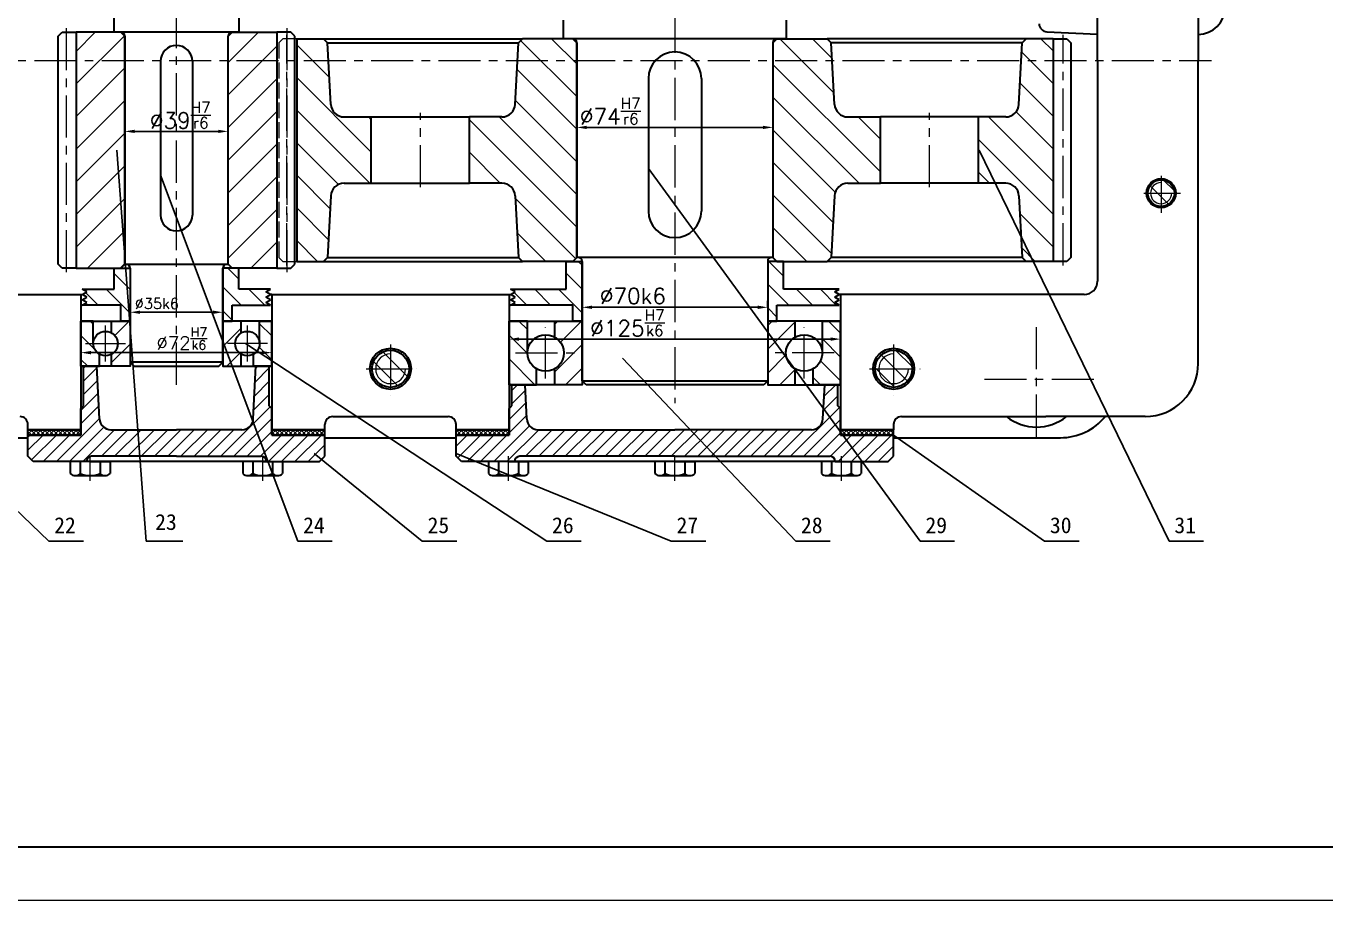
# Model space of a CAD drawing. Header units: millimetres. Extents: x 0 to 841, y 0 to 594.
# Drawn here: x 224.4 to 469.4, y 0 to 164.8 of the extents above; entities that cross this region are included whole.
import ezdxf

# ---------------------------------------------------------------- set-up
doc = ezdxf.new("R2010")
doc.units = ezdxf.units.MM
doc.header["$LTSCALE"] = 0.25
doc.linetypes.add('ACAD_ISO02W100', pattern=[15, 12, -3])
doc.linetypes.add('CENTER', pattern=[50.8, 31.75, -6.35, 6.35, -6.35])
for name, color, linetype, lineweight in [('中心线', 1, 'CENTER', 15), ('剖面线', 4, 'Continuous', 15), ('尺寸', 7, 'Continuous', 15), ('标注', 3, 'Continuous', 15), ('粗实线', 7, 'Continuous', 30), ('细实线', 7, 'Continuous', 15), ('虚线', 1, 'ACAD_ISO02W100', 15)]:
    doc.layers.add(name, color=color, linetype=linetype, lineweight=lineweight)
doc.styles.get("Standard").update_dxf_attribs({"font": ''})
doc.styles.add('txt', font='txt.shx')
doc.styles.get('Standard').set_extended_font_data('SimSun')
doc.dimstyles.new('ISO-25', dxfattribs={"dimtxt": 3, "dimasz": 1.875, "dimexe": 1.25, "dimexo": 0, "dimtad": 1, "dimdec": 3, "dimlfac": 2, "dimrnd": 0.01, "dimdsep": 46, "dimtxsty": 'txt', "dimcen": 2.5, "dimadec": 0, "dimazin": 0, "dimtfac": 1, "dimtdec": 3, "dimtmove": 0, "dimatfit": 3, "dimfxl": 1, "dimarcsym": 0})

# ---------------------------------------------------------------- blocks, each defined once
blk = doc.blocks.new('*D26')
at = {"layer": 'Defpoints', "color": 0, "transparency": 16777216}
for p in [(234.8, 103.23), (270.8, 103.23), (270.8, 103.23)]:
    blk.add_point(p, dxfattribs=at)
at = {"layer": '尺寸', "color": 0, "lineweight": -2, "transparency": 16777216}
for p, q in [((234.8, 103.23), (234.8, 104.48)), ((236.68, 103.23), (268.93, 103.23)), ((270.8, 103.23), (270.8, 104.48))]:
    blk.add_line(p, q, dxfattribs=at)
at = {"layer": '尺寸', "color": 0, "transparency": 16777216}
for points in [[(236.68, 103.55), (236.68, 102.92), (234.8, 103.23)], [(268.93, 103.55), (268.93, 102.92), (270.8, 103.23)]]:
    blk.add_solid(points, dxfattribs=at)
at = {"layer": '尺寸', "color": 0, "transparency": 16777216, "insert": (253.83, 105.9), "char_height": 3, "attachment_point": 5, "style": 'txt'}
blk.add_mtext('{\\H0.83333x;%%c72{\\H0.7x;\\SH7/k6;}}', dxfattribs=at)
blk = doc.blocks.new('*D27')
at = {"layer": 'Defpoints', "color": 0, "transparency": 16777216}
for p in [(261.55, 110.85), (244.05, 107.48), (261.55, 107.48)]:
    blk.add_point(p, dxfattribs=at)
at = {"layer": '尺寸', "color": 0, "lineweight": -2, "transparency": 16777216}
for p, q in [((244.05, 107.48), (244.05, 112.1)), ((245.93, 110.85), (259.68, 110.85)), ((261.55, 107.48), (261.55, 112.1))]:
    blk.add_line(p, q, dxfattribs=at)
at = {"layer": '尺寸', "color": 0, "transparency": 16777216}
for points in [[(245.93, 111.16), (245.93, 110.54), (244.05, 110.85)], [(259.68, 111.16), (259.68, 110.54), (261.55, 110.85)]]:
    blk.add_solid(points, dxfattribs=at)
at = {"layer": '尺寸', "color": 0, "transparency": 16777216, "insert": (249.11, 112.48), "char_height": 3, "attachment_point": 5, "style": 'txt'}
blk.add_mtext('{\\H0.66667x;%%c35k6}', dxfattribs=at)
blk = doc.blocks.new('*D33')
at = {"layer": 'Defpoints', "color": 0, "transparency": 16777216}
for p in [(243.05, 144.96), (262.55, 144.96), (262.55, 144.96)]:
    blk.add_point(p, dxfattribs=at)
at = {"layer": '尺寸', "color": 0, "lineweight": -2, "transparency": 16777216}
for p, q in [((243.05, 144.96), (243.05, 146.21)), ((244.93, 144.96), (260.68, 144.96)), ((262.55, 144.96), (262.55, 146.21))]:
    blk.add_line(p, q, dxfattribs=at)
at = {"layer": '尺寸', "color": 0, "transparency": 16777216}
for points in [[(244.93, 145.27), (244.93, 144.65), (243.05, 144.96)], [(260.68, 145.27), (260.68, 144.65), (262.55, 144.96)]]:
    blk.add_solid(points, dxfattribs=at)
at = {"layer": '尺寸', "color": 0, "transparency": 16777216, "insert": (253.53, 148.03), "char_height": 3, "attachment_point": 5, "style": 'txt'}
blk.add_mtext('%%c39{\\H0.7x;\\SH7/r6;}', dxfattribs=at)
blk = doc.blocks.new('*D34')
at = {"layer": 'Defpoints', "color": 0, "transparency": 16777216}
for p in [(328.3, 145.71), (365.3, 145.71), (365.3, 145.71)]:
    blk.add_point(p, dxfattribs=at)
at = {"layer": '尺寸', "color": 0, "lineweight": -2, "transparency": 16777216}
for p, q in [((328.3, 145.71), (328.3, 146.96)), ((330.18, 145.71), (363.43, 145.71)), ((365.3, 145.71), (365.3, 146.96))]:
    blk.add_line(p, q, dxfattribs=at)
at = {"layer": '尺寸', "color": 0, "transparency": 16777216}
for points in [[(330.18, 146.02), (330.18, 145.4), (328.3, 145.71)], [(363.43, 146.02), (363.43, 145.4), (365.3, 145.71)]]:
    blk.add_solid(points, dxfattribs=at)
at = {"layer": '尺寸', "color": 0, "transparency": 16777216, "insert": (334.62, 148.78), "char_height": 3, "attachment_point": 5, "style": 'txt'}
blk.add_mtext('%%c74{\\H0.7x;\\SH7/r6;}', dxfattribs=at)
blk = doc.blocks.new('*D35')
at = {"layer": 'Defpoints', "color": 0, "transparency": 16777216}
for p in [(315.55, 105.78), (378.05, 105.78), (378.05, 105.78)]:
    blk.add_point(p, dxfattribs=at)
at = {"layer": '尺寸', "color": 0, "lineweight": -2, "transparency": 16777216}
for p, q in [((315.55, 105.78), (315.55, 107.03)), ((317.43, 105.78), (376.18, 105.78)), ((378.05, 105.78), (378.05, 107.03))]:
    blk.add_line(p, q, dxfattribs=at)
at = {"layer": '尺寸', "color": 0, "transparency": 16777216}
for points in [[(317.43, 106.1), (317.43, 105.47), (315.55, 105.78)], [(376.18, 106.1), (376.18, 105.47), (378.05, 105.78)]]:
    blk.add_solid(points, dxfattribs=at)
at = {"layer": '尺寸', "color": 0, "transparency": 16777216, "insert": (337.86, 108.86), "char_height": 3, "attachment_point": 5, "style": 'txt'}
blk.add_mtext('%%c125{\\H0.7x;\\SH7/k6;}', dxfattribs=at)
blk = doc.blocks.new('*D36')
at = {"layer": 'Defpoints', "color": 0, "transparency": 16777216}
for p in [(329.3, 111.78), (364.3, 111.78), (364.3, 111.78)]:
    blk.add_point(p, dxfattribs=at)
at = {"layer": '尺寸', "color": 0, "lineweight": -2, "transparency": 16777216}
for p, q in [((329.3, 111.78), (329.3, 113.03)), ((364.3, 111.78), (364.3, 113.03)), ((331.18, 111.78), (362.43, 111.78))]:
    blk.add_line(p, q, dxfattribs=at)
at = {"layer": '尺寸', "color": 0, "transparency": 16777216}
for points in [[(331.18, 112.1), (331.18, 111.47), (329.3, 111.78)], [(362.43, 112.1), (362.43, 111.47), (364.3, 111.78)]]:
    blk.add_solid(points, dxfattribs=at)
at = {"layer": '尺寸', "color": 0, "transparency": 16777216, "insert": (338.88, 113.91), "char_height": 3, "attachment_point": 5, "style": 'txt'}
blk.add_mtext('%%c70k6', dxfattribs=at)

msp = doc.modelspace()

# ---------------------------------------------------------------- hatches: boundary and pattern name
at = {"layer": '剖面线'}
h = msp.add_hatch(dxfattribs=at)
h.set_pattern_fill('ANSI31', color=256, scale=1.37, style=0)
h.paths.add_polyline_path([(242.30238, 119.18442), (243.05238, 119.93442), (243.05238, 162.93442), (242.30238, 163.68442), (233.87413, 163.68442), (233.87413, 119.18442)], flags=16)
h = msp.add_hatch(dxfattribs=at)
h.set_pattern_fill('ANSI31', color=256, scale=1.37, style=0)
h.paths.add_polyline_path([(263.30238, 119.18442), (262.55238, 119.93442), (262.55238, 162.93442), (263.30238, 163.68442), (271.73063, 163.68442), (271.73063, 119.18442)], flags=16)
h = msp.add_hatch(dxfattribs=at)
h.set_pattern_fill('ANSI31', color=256, scale=1.37, angle=90, style=0)
edge = h.paths.add_edge_path(flags=16)
edge.add_line((275.48063, 162.43442), (275.48063, 120.43442))
edge.add_line((275.48063, 120.43442), (280.55238, 120.43442))
edge.add_line((280.55238, 120.43442), (281.30238, 121.18442))
edge.add_line((281.30238, 121.18442), (281.91511, 132.81593))
edge.add_arc((284.41165, 132.68442), 2.5, 90, 176.9845275, ccw=False)
edge.add_line((284.41165, 135.18442), (289.55238, 135.18442))
edge.add_line((289.55238, 135.18442), (289.55238, 147.68442))
edge.add_line((289.55238, 147.68442), (284.41165, 147.68442))
edge.add_arc((284.41165, 150.18442), 2.5, 183.0154725, 270, ccw=False)
edge.add_line((281.91511, 150.0529), (281.30238, 161.68442))
edge.add_line((281.30238, 161.68442), (280.55238, 162.43442))
edge.add_line((280.55238, 162.43442), (275.48063, 162.43442))
h = msp.add_hatch(dxfattribs=at)
h.set_pattern_fill('ANSI31', color=256, scale=1.37, angle=90, style=0)
edge = h.paths.add_edge_path(flags=16)
edge.add_line((327.55238, 162.43442), (328.30238, 161.68442))
edge.add_line((328.30238, 161.68442), (328.30238, 121.18442))
edge.add_line((328.30238, 121.18442), (327.55238, 120.43442))
edge.add_line((327.55238, 120.43442), (318.05238, 120.43442))
edge.add_line((318.05238, 120.43442), (317.30238, 121.18442))
edge.add_line((317.30238, 121.18442), (316.68965, 132.81593))
edge.add_arc((314.19311, 132.68442), 2.5, 3.0154725, 90)
edge.add_line((314.19311, 135.18442), (308.05238, 135.18442))
edge.add_line((308.05238, 135.18442), (308.05238, 147.68442))
edge.add_line((308.05238, 147.68442), (314.19311, 147.68442))
edge.add_arc((314.19311, 150.18442), 2.5, 270, 356.9845275)
edge.add_line((316.68965, 150.0529), (317.30238, 161.68442))
edge.add_line((317.30238, 161.68442), (318.05238, 162.43442))
edge.add_line((318.05238, 162.43442), (327.55238, 162.43442))
h = msp.add_hatch(dxfattribs=at)
h.set_pattern_fill('ANSI31', color=256, scale=1.37, angle=90, style=0)
edge = h.paths.add_edge_path(flags=16)
edge.add_line((366.05238, 162.43442), (365.30238, 161.68442))
edge.add_line((365.30238, 161.68442), (365.30238, 121.18442))
edge.add_line((365.30238, 121.18442), (366.05238, 120.43442))
edge.add_line((366.05238, 120.43442), (375.55238, 120.43442))
edge.add_line((375.55238, 120.43442), (376.30238, 121.18442))
edge.add_line((376.30238, 121.18442), (376.91511, 132.81593))
edge.add_arc((379.41165, 132.68442), 2.5, 90, 176.9845275, ccw=False)
edge.add_line((379.41165, 135.18442), (385.55238, 135.18442))
edge.add_line((385.55238, 135.18442), (385.55238, 147.68442))
edge.add_line((385.55238, 147.68442), (379.41165, 147.68442))
edge.add_arc((379.41165, 150.18442), 2.5, 183.0154725, 270, ccw=False)
edge.add_line((376.91511, 150.0529), (376.30238, 161.68442))
edge.add_line((376.30238, 161.68442), (375.55238, 162.43442))
edge.add_line((375.55238, 162.43442), (366.05238, 162.43442))
h = msp.add_hatch(dxfattribs=at)
h.set_pattern_fill('ANSI31', color=256, scale=1.37, angle=90, style=0)
edge = h.paths.add_edge_path(flags=16)
edge.add_line((418.12413, 162.43442), (418.12413, 120.43442))
edge.add_line((418.12413, 120.43442), (413.05238, 120.43442))
edge.add_line((413.05238, 120.43442), (412.30238, 121.18442))
edge.add_line((412.30238, 121.18442), (411.68965, 132.81593))
edge.add_arc((409.19311, 132.68442), 2.5, 3.0154725, 90)
edge.add_line((409.19311, 135.18442), (404.05238, 135.18442))
edge.add_line((404.05238, 135.18442), (404.05238, 147.68442))
edge.add_line((404.05238, 147.68442), (409.19311, 147.68442))
edge.add_arc((409.19311, 150.18442), 2.5, 270, 356.9845275)
edge.add_line((411.68965, 150.0529), (412.30238, 161.68442))
edge.add_line((412.30238, 161.68442), (413.05238, 162.43442))
edge.add_line((413.05238, 162.43442), (418.12413, 162.43442))
h = msp.add_hatch(dxfattribs=at)
h.set_pattern_fill('ANSI31', color=256, scale=0.8, angle=90, style=0)
edge = h.paths.add_edge_path(flags=16)
edge.add_arc((438.49913, 133.30942), 2.5, 0, 360)
h = msp.add_hatch(dxfattribs=at)
h.set_pattern_fill('ANSI31', color=256, angle=90, style=0)
h.paths.add_polyline_path([(329.30238, 109.18442), (327.55238, 109.18442), (327.55238, 112.18442), (315.80238, 112.18442), (316.66841, 112.68442), (315.80238, 113.18442), (316.66841, 113.68442), (315.80238, 114.18442), (316.66841, 114.68442), (315.80238, 115.18442), (326.30238, 115.18442), (326.30238, 120.43442), (329.30238, 120.43442)], flags=16)
h = msp.add_hatch(dxfattribs=at)
h.set_pattern_fill('ANSI31', color=256, angle=90, style=0)
h.paths.add_polyline_path([(364.30238, 109.18442), (366.05238, 109.18442), (366.05238, 112.18442), (377.80238, 112.18442), (376.93636, 112.68442), (377.80238, 113.18442), (376.93636, 113.68442), (377.80238, 114.18442), (376.93636, 114.68442), (377.80238, 115.18442), (367.30238, 115.18442), (367.30238, 120.43442), (364.30238, 120.43442)], flags=16)
h = msp.add_hatch(dxfattribs=at)
h.set_pattern_fill('ANSI31', color=256, angle=90, style=0)
h.paths.add_polyline_path([(244.05238, 109.18442), (242.30238, 109.18442), (242.30238, 112.18442), (235.05238, 112.18442), (235.91841, 112.68442), (235.05238, 113.18442), (235.91841, 113.68442), (235.05238, 114.18442), (235.91841, 114.68442), (235.05238, 115.18442), (241.05238, 115.18442), (241.05238, 119.18442), (244.05238, 119.18442)], flags=16)
h = msp.add_hatch(dxfattribs=at)
h.set_pattern_fill('ANSI31', color=256, angle=90, style=0)
h.paths.add_polyline_path([(261.55238, 109.18442), (263.30238, 109.18442), (263.30238, 112.18442), (270.55238, 112.18442), (269.68636, 112.68442), (270.55238, 113.18442), (269.68636, 113.68442), (270.55238, 114.18442), (269.68636, 114.68442), (270.55238, 115.18442), (264.55238, 115.18442), (264.55238, 119.18442), (261.55238, 119.18442)], flags=16)
h = msp.add_hatch(dxfattribs=at)
h.set_pattern_fill('ANSI31', color=256, angle=90, style=0)
edge = h.paths.add_edge_path(flags=16)
edge.add_line((234.80243, 100.68442), (238.27113, 100.68442))
edge.add_line((238.27113, 100.68442), (238.27113, 102.93173))
edge.add_arc((239.42738, 104.93442), 2.3125, 180, 240, ccw=False)
edge.add_line((237.11488, 104.93442), (237.11488, 109.18442))
edge.add_line((237.11488, 109.18442), (234.80243, 109.18442))
edge.add_arc((234.80243, 109.18437), 0.00005, 90, 180)
edge.add_line((234.80238, 109.18437), (234.80238, 100.68447))
edge.add_arc((234.80243, 100.68447), 0.00005, 180, 270)
h = msp.add_hatch(dxfattribs=at)
h.set_pattern_fill('ANSI31', color=256, style=0)
edge = h.paths.add_edge_path(flags=16)
edge.add_line((244.05233, 100.68442), (240.58363, 100.68442))
edge.add_line((240.58363, 100.68442), (240.58363, 102.93173))
edge.add_arc((239.42738, 104.93442), 2.3125, 300, 420)
edge.add_line((240.58363, 106.9371), (240.58363, 109.18442))
edge.add_line((240.58363, 109.18442), (244.05233, 109.18442))
edge.add_arc((244.05233, 109.18437), 0.00005, 0, 90, ccw=False)
edge.add_line((244.05238, 109.18437), (244.05238, 100.68447))
edge.add_arc((244.05233, 100.68447), 0.00005, -90, 0, ccw=False)
h = msp.add_hatch(dxfattribs=at)
h.set_pattern_fill('ANSI31', color=256, style=0)
edge = h.paths.add_edge_path(flags=16)
edge.add_line((261.55243, 100.68442), (265.02113, 100.68442))
edge.add_line((265.02113, 100.68442), (265.02113, 102.93173))
edge.add_arc((266.17738, 104.93442), 2.3125, 120, 240, ccw=False)
edge.add_line((265.02113, 106.9371), (265.02113, 109.18442))
edge.add_line((265.02113, 109.18442), (261.55243, 109.18442))
edge.add_arc((261.55243, 109.18437), 0.00005, 90, 180)
edge.add_line((261.55238, 109.18437), (261.55238, 100.68447))
edge.add_arc((261.55243, 100.68447), 0.00005, 180, 270)
h = msp.add_hatch(dxfattribs=at)
h.set_pattern_fill('ANSI31', color=256, angle=90, style=0)
edge = h.paths.add_edge_path(flags=16)
edge.add_line((270.80233, 100.68442), (267.33363, 100.68442))
edge.add_line((267.33363, 100.68442), (267.33363, 102.93173))
edge.add_arc((266.17738, 104.93442), 2.3125, 300, 360)
edge.add_line((268.48988, 104.93442), (268.48988, 109.18442))
edge.add_line((268.48988, 109.18442), (270.80233, 109.18442))
edge.add_arc((270.80233, 109.18437), 0.00005, 0, 90, ccw=False)
edge.add_line((270.80238, 109.18437), (270.80238, 100.68447))
edge.add_arc((270.80233, 100.68447), 0.00005, -90, 0, ccw=False)
h = msp.add_hatch(dxfattribs=at)
h.set_pattern_fill('ANSI31', color=256, angle=90, style=0)
edge = h.paths.add_edge_path(flags=16)
edge.add_line((315.55243, 97.18442), (320.70863, 97.18442))
edge.add_line((320.70863, 97.18442), (320.70863, 100.20745))
edge.add_arc((322.42738, 103.18442), 3.4375, 180, 240, ccw=False)
edge.add_line((318.98988, 103.18442), (318.98988, 109.18442))
edge.add_line((318.98988, 109.18442), (315.55243, 109.18442))
edge.add_arc((315.55243, 109.18437), 0.00005, 90, 180)
edge.add_line((315.55238, 109.18437), (315.55238, 97.18447))
edge.add_arc((315.55243, 97.18447), 0.00005, 180, 270)
h = msp.add_hatch(dxfattribs=at)
h.set_pattern_fill('ANSI31', color=256, style=0)
edge = h.paths.add_edge_path(flags=16)
edge.add_line((329.30233, 97.18442), (324.14613, 97.18442))
edge.add_line((324.14613, 97.18442), (324.14613, 100.20745))
edge.add_arc((322.42738, 103.18442), 3.4375, 300, 420)
edge.add_line((324.14613, 106.16138), (324.14613, 109.18442))
edge.add_line((324.14613, 109.18442), (329.30233, 109.18442))
edge.add_arc((329.30233, 109.18437), 0.00005, 0, 90, ccw=False)
edge.add_line((329.30238, 109.18437), (329.30238, 97.18447))
edge.add_arc((329.30233, 97.18447), 0.00005, -90, 0, ccw=False)
h = msp.add_hatch(dxfattribs=at)
h.set_pattern_fill('ANSI31', color=256, style=0)
edge = h.paths.add_edge_path(flags=16)
edge.add_line((364.30243, 97.18442), (369.45863, 97.18442))
edge.add_line((369.45863, 97.18442), (369.45863, 100.20745))
edge.add_arc((371.17738, 103.18442), 3.4375, 120, 240, ccw=False)
edge.add_line((369.45863, 106.16138), (369.45863, 109.18442))
edge.add_line((369.45863, 109.18442), (364.30243, 109.18442))
edge.add_arc((364.30243, 109.18437), 0.00005, 90, 180)
edge.add_line((364.30238, 109.18437), (364.30238, 97.18447))
edge.add_arc((364.30243, 97.18447), 0.00005, 180, 270)
h = msp.add_hatch(dxfattribs=at)
h.set_pattern_fill('ANSI31', color=256, angle=90, style=0)
edge = h.paths.add_edge_path(flags=16)
edge.add_line((378.05233, 97.18442), (372.89613, 97.18442))
edge.add_line((372.89613, 97.18442), (372.89613, 100.20745))
edge.add_arc((371.17738, 103.18442), 3.4375, 300, 360)
edge.add_line((374.61488, 103.18442), (374.61488, 109.18442))
edge.add_line((374.61488, 109.18442), (378.05233, 109.18442))
edge.add_arc((378.05233, 109.18437), 0.00005, 0, 90, ccw=False)
edge.add_line((378.05238, 109.18437), (378.05238, 97.18447))
edge.add_arc((378.05233, 97.18447), 0.00005, -90, 0, ccw=False)
h = msp.add_hatch(dxfattribs=at)
h.set_pattern_fill('ANSI31', color=256, scale=0.8, angle=90, style=0)
edge = h.paths.add_edge_path(flags=16)
edge.add_arc((293.17738, 100.18442), 3.5, 0, 360)
h = msp.add_hatch(dxfattribs=at)
h.set_pattern_fill('ANSI31', color=256, scale=0.8, angle=90, style=0)
edge = h.paths.add_edge_path(flags=16)
edge.add_arc((388.05238, 100.18442), 3.5, 0, 360)
h = msp.add_hatch(dxfattribs=at)
h.set_pattern_fill('ANSI31', color=256, scale=0.556667, style=0)
edge = h.paths.add_edge_path(flags=16)
edge.add_line((252.80238, 83.68442), (236.80238, 83.68442))
edge.add_arc((236.80238, 82.68442), 1, 90, 180)
edge.add_line((235.80238, 82.68442), (225.80238, 82.68442))
edge.add_line((225.80238, 82.68442), (224.80238, 83.68442))
edge.add_line((224.80238, 83.68442), (224.80238, 87.68442))
edge.add_line((224.80238, 87.68442), (232.05238, 87.68442))
edge.add_line((232.05238, 87.68442), (234.80238, 87.68442))
edge.add_line((234.80238, 87.68442), (234.80238, 92.68442))
edge.add_line((234.80238, 92.68442), (235.30238, 93.18442))
edge.add_line((235.30238, 93.18442), (235.30238, 100.68442))
edge.add_line((235.30238, 100.68442), (237.80238, 100.68442))
edge.add_line((237.80238, 100.68442), (238.30025, 90.72705))
edge.add_arc((240.44757, 90.83442), 2.15, 182.8624052, 270)
edge.add_line((240.44757, 88.68442), (252.80238, 88.68442))
edge.add_line((252.80238, 88.68442), (265.1572, 88.68442))
edge.add_arc((265.1572, 90.83442), 2.15, 270, 357.1375948)
edge.add_line((267.30452, 90.72705), (267.80238, 100.68442))
edge.add_line((267.80238, 100.68442), (270.30238, 100.68442))
edge.add_line((270.30238, 100.68442), (270.30238, 93.18442))
edge.add_line((270.30238, 93.18442), (270.80238, 92.68442))
edge.add_line((270.80238, 92.68442), (270.80238, 87.68442))
edge.add_line((270.80238, 87.68442), (273.55238, 87.68442))
edge.add_line((273.55238, 87.68442), (280.80238, 87.68442))
edge.add_line((280.80238, 87.68442), (280.80238, 83.68442))
edge.add_line((280.80238, 83.68442), (279.80238, 82.68442))
edge.add_line((279.80238, 82.68442), (269.80238, 82.68442))
edge.add_arc((268.80238, 82.68442), 1, 0, 90)
edge.add_line((268.80238, 83.68442), (252.80238, 83.68442))
h = msp.add_hatch(dxfattribs=at)
h.set_pattern_fill('ANSI31', color=256, scale=0.556667, style=0)
edge = h.paths.add_edge_path(flags=16)
edge.add_line((346.80238, 83.68442), (317.55238, 83.68442))
edge.add_arc((317.55238, 82.68442), 1, 90, 180)
edge.add_line((316.55238, 82.68442), (306.55238, 82.68442))
edge.add_line((306.55238, 82.68442), (305.55238, 83.68442))
edge.add_line((305.55238, 83.68442), (305.55238, 87.68442))
edge.add_line((305.55238, 87.68442), (312.80238, 87.68442))
edge.add_line((312.80238, 87.68442), (315.55238, 87.68442))
edge.add_line((315.55238, 87.68442), (315.55238, 92.68442))
edge.add_line((315.55238, 92.68442), (316.05238, 93.18442))
edge.add_line((316.05238, 93.18442), (316.05238, 97.18442))
edge.add_line((316.05238, 97.18442), (318.55238, 97.18442))
edge.add_line((318.55238, 97.18442), (318.87525, 90.72705))
edge.add_arc((321.02257, 90.83442), 2.15, 182.8624052, 270)
edge.add_line((321.02257, 88.68442), (346.80238, 88.68442))
edge.add_line((346.80238, 88.68442), (372.5822, 88.68442))
edge.add_arc((372.5822, 90.83442), 2.15, 270, 357.1375948)
edge.add_line((374.72952, 90.72705), (375.05238, 97.18442))
edge.add_line((375.05238, 97.18442), (377.55238, 97.18442))
edge.add_line((377.55238, 97.18442), (377.55238, 93.18442))
edge.add_line((377.55238, 93.18442), (378.05238, 92.68442))
edge.add_line((378.05238, 92.68442), (378.05238, 87.68442))
edge.add_line((378.05238, 87.68442), (380.80238, 87.68442))
edge.add_line((380.80238, 87.68442), (388.05238, 87.68442))
edge.add_line((388.05238, 87.68442), (388.05238, 83.68442))
edge.add_line((388.05238, 83.68442), (387.05238, 82.68442))
edge.add_line((387.05238, 82.68442), (377.05238, 82.68442))
edge.add_arc((376.05238, 82.68442), 1, 0, 90)
edge.add_line((376.05238, 83.68442), (346.80238, 83.68442))
h = msp.add_hatch(dxfattribs=at)
h.set_pattern_fill('ANSI37', color=256, scale=0.186, style=0)
h.paths.add_polyline_path([(234.80238, 88.68442), (234.80238, 87.68442), (224.80238, 87.68442), (224.80238, 88.68442)], flags=16)
h = msp.add_hatch(dxfattribs=at)
h.set_pattern_fill('ANSI37', color=256, scale=0.186, style=0)
h.paths.add_polyline_path([(270.80238, 88.68442), (270.80238, 87.68442), (280.80238, 87.68442), (280.80238, 88.68442)], flags=16)
h = msp.add_hatch(dxfattribs=at)
h.set_pattern_fill('ANSI37', color=256, scale=0.186, style=0)
h.paths.add_polyline_path([(315.55238, 88.68442), (315.55238, 87.68442), (305.55238, 87.68442), (305.55238, 88.68442)], flags=16)
h = msp.add_hatch(dxfattribs=at)
h.set_pattern_fill('ANSI37', color=256, scale=0.186, style=0)
h.paths.add_polyline_path([(378.05238, 88.68442), (378.05238, 87.68442), (388.05238, 87.68442), (388.05238, 88.68442)], flags=16)

# ---------------------------------------------------------------- linework, layer by layer
at = {"layer": '中心线'}
for p, q in [((346.80238, 243.93442), (346.80238, 93.68442)), ((252.80238, 97.18442), (252.80238, 219.43442)), ((231.99913, 164.43442), (231.99913, 118.43442)), ((273.60563, 164.43442), (273.60563, 118.43442)), ((273.60563, 119.68442), (273.60563, 163.18442)), ((419.99913, 119.68442), (419.99913, 163.18442)), ((419.99913, 119.68442), (419.99913, 163.18442)), ((99.01163, 158.30942), (447.99913, 158.30942)), ((298.80238, 134.43442), (298.80238, 148.43442)), ((394.80238, 134.43442), (394.80238, 148.43442)), ((438.49913, 136.55942), (438.49913, 129.62942)), ((435.24913, 133.30942), (442.17913, 133.30942)), ((239.42738, 101.53442), (239.42738, 108.33442)), ((266.17738, 101.53442), (266.17738, 108.33442)), ((322.42738, 98.38442), (322.42738, 107.98442)), ((371.17738, 98.38442), (371.17738, 107.98442)), ((414.99913, 87.38442), (414.99913, 108.98442)), ((235.65238, 104.93442), (243.20238, 104.93442)), ((269.95238, 104.93442), (262.40238, 104.93442)), ((293.17738, 104.75942), (293.17738, 95.20742)), ((316.75238, 103.18442), (328.10238, 103.18442)), ((376.85238, 103.18442), (365.50238, 103.18442)), ((388.05238, 104.75942), (388.05238, 95.20742)), ((288.60238, 100.18442), (298.15438, 100.18442)), ((383.47738, 100.18442), (393.02938, 100.18442)), ((425.79913, 98.18442), (404.19913, 98.18442)), ((236.53893, 79.03442), (236.53893, 83.68442)), ((269.06584, 79.03442), (269.06584, 83.68442)), ((315.40896, 79.03442), (315.40896, 83.68442)), ((346.80238, 79.03442), (346.80238, 83.68442)), ((378.1958, 79.03442), (378.1958, 83.68442))]:
    msp.add_line(p, q, dxfattribs=at)
at = {"layer": '粗实线'}
for p, q in [((445.49913, 215.43442), (445.49913, 158.30942)), ((426.49913, 158.30942), (426.49913, 199.93442)), ((241.05238, 163.68442), (241.05238, 171.18442)), ((264.55238, 171.18442), (264.55238, 163.68442)), ((325.80238, 162.43442), (325.80238, 165.93442)), ((367.80238, 165.93442), (367.80238, 162.43442)), ((230.49913, 162.93442), (231.24913, 163.68442)), ((230.49913, 119.93442), (230.49913, 162.93442)), ((231.24913, 163.68442), (233.87413, 163.68442)), ((242.30238, 163.68442), (233.87413, 163.68442)), ((233.87413, 163.68442), (233.87413, 119.18442)), ((264.55238, 163.68442), (241.05238, 163.68442)), ((243.05238, 162.93442), (242.30238, 163.68442)), ((243.05238, 119.93442), (243.05238, 162.93442)), ((243.05238, 162.93442), (243.05238, 119.93442)), ((262.55238, 162.93442), (263.30238, 163.68442)), ((262.55238, 119.93442), (262.55238, 162.93442)), ((262.55238, 119.93442), (262.55238, 162.93442)), ((263.30238, 163.68442), (271.73063, 163.68442)), ((271.73063, 163.68442), (271.73063, 119.18442)), ((274.35563, 163.68442), (271.73063, 163.68442)), ((275.10563, 162.93442), (274.35563, 163.68442)), ((275.10563, 119.93442), (275.10563, 162.93442)), ((275.48063, 162.43442), (275.48063, 120.43442)), ((275.48063, 162.43442), (280.55238, 162.43442)), ((280.55238, 162.43442), (281.30238, 161.68442)), ((280.55238, 162.43442), (318.05238, 162.43442)), ((317.30238, 161.68442), (318.05238, 162.43442)), ((327.55238, 162.43442), (318.05238, 162.43442)), ((367.80238, 162.43442), (325.80238, 162.43442)), ((327.55238, 162.43442), (328.30238, 161.68442)), ((366.05238, 162.43442), (365.30238, 161.68442)), ((366.05238, 162.43442), (375.55238, 162.43442)), ((376.30238, 161.68442), (375.55238, 162.43442)), ((413.05238, 162.43442), (375.55238, 162.43442)), ((413.05238, 162.43442), (412.30238, 161.68442)), ((418.12413, 162.43442), (413.05238, 162.43442)), ((416.93102, 163.74433), (426.49913, 163.30942)), ((418.12413, 162.43442), (418.12413, 120.43442)), ((418.12413, 162.43442), (420.74913, 162.43442)), ((420.74913, 162.43442), (421.49913, 161.68442)), ((281.91511, 150.0529), (281.30238, 161.68442)), ((281.30238, 161.68442), (317.30238, 161.68442)), ((316.68965, 150.0529), (317.30238, 161.68442)), ((328.30238, 161.68442), (328.30238, 121.18442)), ((328.30238, 121.18442), (328.30238, 161.68442)), ((365.30238, 161.68442), (365.30238, 121.18442)), ((365.30238, 161.68442), (365.30238, 121.18442)), ((376.91511, 150.0529), (376.30238, 161.68442)), ((412.30238, 161.68442), (376.30238, 161.68442)), ((411.68965, 150.0529), (412.30238, 161.68442)), ((421.49913, 161.68442), (421.49913, 121.18442)), ((249.80238, 158.18442), (249.80238, 129.18442)), ((255.80238, 158.18442), (255.80238, 129.18442)), ((426.49913, 158.30942), (426.49913, 116.68442)), ((445.49913, 101.18442), (445.49913, 158.30942)), ((341.80238, 154.93442), (341.80238, 129.93442)), ((351.80238, 154.93442), (351.80238, 129.93442)), ((284.41165, 147.68442), (289.55238, 147.68442)), ((289.55238, 135.18442), (289.55238, 147.68442)), ((289.55238, 147.68442), (308.05238, 147.68442)), ((308.05238, 135.18442), (308.05238, 147.68442)), ((314.19311, 147.68442), (308.05238, 147.68442)), ((379.41165, 147.68442), (385.55238, 147.68442)), ((385.55238, 135.18442), (385.55238, 147.68442)), ((404.05238, 147.68442), (385.55238, 147.68442)), ((409.19311, 147.68442), (404.05238, 147.68442)), ((404.05238, 135.18442), (404.05238, 147.68442)), ((284.41165, 135.18442), (289.55238, 135.18442)), ((289.55238, 135.18442), (308.05238, 135.18442)), ((314.19311, 135.18442), (308.05238, 135.18442)), ((379.41165, 135.18442), (385.55238, 135.18442)), ((404.05238, 135.18442), (385.55238, 135.18442)), ((409.19311, 135.18442), (404.05238, 135.18442)), ((281.91511, 132.81593), (281.30238, 121.18442)), ((316.68965, 132.81593), (317.30238, 121.18442)), ((376.91511, 132.81593), (376.30238, 121.18442)), ((411.68965, 132.81593), (412.30238, 121.18442)), ((275.48063, 120.43442), (280.55238, 120.43442)), ((280.55238, 120.43442), (281.30238, 121.18442)), ((280.55238, 120.43442), (318.05238, 120.43442)), ((281.30238, 121.18442), (317.30238, 121.18442)), ((318.05238, 120.43442), (317.30238, 121.18442)), ((327.55238, 120.43442), (318.05238, 120.43442)), ((326.30238, 115.18442), (326.30238, 120.43442)), ((326.30238, 120.43442), (329.30238, 120.43442)), ((328.30238, 121.18442), (327.55238, 120.43442)), ((365.30238, 121.18442), (328.30238, 121.18442)), ((329.30238, 97.93442), (329.30238, 120.43442)), ((329.30238, 120.43442), (329.30238, 109.18442)), ((364.30238, 120.43442), (364.30238, 97.93442)), ((367.30238, 120.43442), (364.30238, 120.43442)), ((364.30238, 120.43442), (364.30238, 109.18442)), ((365.30238, 121.18442), (366.05238, 120.43442)), ((366.05238, 120.43442), (375.55238, 120.43442)), ((367.30238, 115.18442), (367.30238, 120.43442)), ((375.55238, 120.43442), (376.30238, 121.18442)), ((413.05238, 120.43442), (375.55238, 120.43442)), ((412.30238, 121.18442), (376.30238, 121.18442)), ((413.05238, 120.43442), (412.30238, 121.18442)), ((418.12413, 120.43442), (413.05238, 120.43442)), ((420.74913, 120.43442), (418.12413, 120.43442)), ((421.49913, 121.18442), (420.74913, 120.43442)), ((231.24913, 119.18442), (230.49913, 119.93442)), ((233.87413, 119.18442), (231.24913, 119.18442)), ((233.87413, 119.18442), (242.30238, 119.18442)), ((241.05238, 115.18442), (241.05238, 119.18442)), ((241.05238, 119.18442), (244.05238, 119.18442)), ((242.30238, 119.18442), (243.05238, 119.93442)), ((243.05238, 119.93442), (262.55238, 119.93442)), ((244.05238, 119.18442), (244.05238, 109.18442)), ((244.05238, 119.13442), (244.05238, 101.43442)), ((264.55238, 119.18442), (261.55238, 119.18442)), ((261.55238, 119.18442), (261.55238, 109.18442)), ((261.55238, 101.43442), (261.55238, 119.13442)), ((263.30238, 119.18442), (262.55238, 119.93442)), ((271.73063, 119.18442), (263.30238, 119.18442)), ((264.55238, 115.18442), (264.55238, 119.18442)), ((271.73063, 119.18442), (274.35563, 119.18442)), ((274.35563, 119.18442), (275.10563, 119.93442)), ((235.91841, 114.68442), (235.05238, 115.18442)), ((235.05238, 115.18442), (241.05238, 115.18442)), ((270.55238, 115.18442), (264.55238, 115.18442)), ((269.68636, 114.68442), (270.55238, 115.18442)), ((316.66841, 114.68442), (315.80238, 115.18442)), ((315.80238, 115.18442), (326.30238, 115.18442)), ((377.80238, 115.18442), (367.30238, 115.18442)), ((376.93636, 114.68442), (377.80238, 115.18442)), ((199.80238, 114.18442), (234.80238, 114.18442)), ((234.80238, 114.18442), (234.80238, 88.68442)), ((234.80238, 114.18442), (235.05238, 114.18442)), ((235.05238, 114.18442), (235.91841, 114.68442)), ((235.91841, 113.68442), (235.05238, 114.18442)), ((235.05238, 113.18442), (235.91841, 113.68442)), ((235.91841, 112.68442), (235.05238, 113.18442)), ((270.55238, 114.18442), (269.68636, 114.68442)), ((269.68636, 113.68442), (270.55238, 114.18442)), ((270.55238, 113.18442), (269.68636, 113.68442)), ((269.68636, 112.68442), (270.55238, 113.18442)), ((270.80238, 114.18442), (270.55238, 114.18442)), ((270.80238, 114.18442), (270.80238, 88.68442)), ((270.80238, 114.18442), (315.55238, 114.18442)), ((315.55238, 114.18442), (315.55238, 88.68442)), ((315.55238, 114.18442), (315.80238, 114.18442)), ((315.80238, 114.18442), (316.66841, 114.68442)), ((316.66841, 113.68442), (315.80238, 114.18442)), ((315.80238, 113.18442), (316.66841, 113.68442)), ((316.66841, 112.68442), (315.80238, 113.18442)), ((377.80238, 114.18442), (376.93636, 114.68442)), ((376.93636, 113.68442), (377.80238, 114.18442)), ((377.80238, 113.18442), (376.93636, 113.68442)), ((376.93636, 112.68442), (377.80238, 113.18442)), ((378.05238, 114.18442), (377.80238, 114.18442)), ((423.99913, 114.18442), (378.05238, 114.18442)), ((378.05238, 114.18442), (378.05238, 88.68442)), ((235.05238, 112.18442), (235.91841, 112.68442)), ((242.30238, 112.18442), (235.05238, 112.18442)), ((242.30238, 109.18442), (242.30238, 112.18442)), ((263.30238, 109.18442), (263.30238, 112.18442)), ((263.30238, 112.18442), (270.55238, 112.18442)), ((270.55238, 112.18442), (269.68636, 112.68442)), ((315.80238, 112.18442), (316.66841, 112.68442)), ((327.55238, 112.18442), (315.80238, 112.18442)), ((327.55238, 109.18442), (327.55238, 112.18442)), ((366.05238, 109.18442), (366.05238, 112.18442)), ((366.05238, 112.18442), (377.80238, 112.18442)), ((377.80238, 112.18442), (376.93636, 112.68442)), ((234.80238, 100.68447), (234.80238, 109.18437)), ((234.80243, 109.18442), (244.05233, 109.18442)), ((237.11488, 109.18442), (234.80243, 109.18442)), ((237.11488, 104.93442), (237.11488, 109.18442)), ((240.58363, 106.9371), (240.58363, 109.18442)), ((240.58363, 109.18442), (244.05233, 109.18442)), ((244.05238, 109.18442), (242.30238, 109.18442)), ((244.05238, 109.18437), (244.05238, 100.68447)), ((261.55238, 109.18442), (263.30238, 109.18442)), ((261.55238, 109.18437), (261.55238, 100.68447)), ((270.80233, 109.18442), (261.55243, 109.18442)), ((265.02113, 109.18442), (261.55243, 109.18442)), ((265.02113, 106.9371), (265.02113, 109.18442)), ((268.48988, 104.93442), (268.48988, 109.18442)), ((268.48988, 109.18442), (270.80233, 109.18442)), ((270.80238, 100.68447), (270.80238, 109.18437)), ((315.55238, 97.18447), (315.55238, 109.18437)), ((315.55243, 109.18442), (329.30233, 109.18442)), ((318.98988, 109.18442), (315.55243, 109.18442)), ((318.98988, 103.18442), (318.98988, 109.18442)), ((324.14613, 106.16138), (324.14613, 109.18442)), ((324.14613, 109.18442), (329.30233, 109.18442)), ((329.30238, 109.18442), (327.55238, 109.18442)), ((329.30238, 109.18437), (329.30238, 97.18447)), ((364.30238, 109.18442), (366.05238, 109.18442)), ((364.30238, 109.18437), (364.30238, 97.18447)), ((378.05233, 109.18442), (364.30243, 109.18442)), ((369.45863, 109.18442), (364.30243, 109.18442)), ((369.45863, 106.16138), (369.45863, 109.18442)), ((374.61488, 103.18442), (374.61488, 109.18442)), ((374.61488, 109.18442), (378.05233, 109.18442)), ((378.05238, 97.18447), (378.05238, 109.18437)), ((238.27113, 100.68442), (238.27113, 102.93173)), ((240.58363, 100.68442), (240.58363, 102.93173)), ((265.02113, 100.68442), (265.02113, 102.93173)), ((267.33363, 100.68442), (267.33363, 102.93173)), ((244.05233, 100.68442), (234.80243, 100.68442)), ((234.80243, 100.68442), (238.27113, 100.68442)), ((235.30238, 93.18442), (235.30238, 100.68442)), ((235.30238, 100.68442), (237.80238, 100.68442)), ((238.30025, 90.72705), (237.80238, 100.68442)), ((244.05233, 100.68442), (240.58363, 100.68442)), ((244.05238, 101.43442), (244.80238, 100.68442)), ((261.55238, 101.43442), (244.05238, 101.43442)), ((244.80238, 100.68442), (260.80238, 100.68442)), ((260.80238, 100.68442), (261.55238, 101.43442)), ((261.55243, 100.68442), (270.80233, 100.68442)), ((261.55243, 100.68442), (265.02113, 100.68442)), ((267.30452, 90.72705), (267.80238, 100.68442)), ((270.80233, 100.68442), (267.33363, 100.68442)), ((270.30238, 100.68442), (267.80238, 100.68442)), ((270.30238, 93.18442), (270.30238, 100.68442)), ((320.70863, 97.18442), (320.70863, 100.20745)), ((324.14613, 97.18442), (324.14613, 100.20745)), ((369.45863, 97.18442), (369.45863, 100.20745)), ((372.89613, 97.18442), (372.89613, 100.20745)), ((329.30233, 97.18442), (315.55243, 97.18442)), ((315.55243, 97.18442), (320.70863, 97.18442)), ((316.05238, 93.18442), (316.05238, 97.18442)), ((316.05238, 97.18442), (318.55238, 97.18442)), ((318.87525, 90.72705), (318.55238, 97.18442)), ((329.30233, 97.18442), (324.14613, 97.18442)), ((330.05238, 97.18442), (329.30238, 97.93442)), ((329.30238, 97.93442), (364.30238, 97.93442)), ((363.55238, 97.18442), (330.05238, 97.18442)), ((364.30238, 97.93442), (363.55238, 97.18442)), ((364.30243, 97.18442), (378.05233, 97.18442)), ((364.30243, 97.18442), (369.45863, 97.18442)), ((378.05233, 97.18442), (372.89613, 97.18442)), ((374.72952, 90.72705), (375.05238, 97.18442)), ((377.55238, 97.18442), (375.05238, 97.18442)), ((377.55238, 93.18442), (377.55238, 97.18442)), ((234.80238, 92.68442), (235.30238, 93.18442)), ((270.80238, 92.68442), (270.30238, 93.18442)), ((315.55238, 92.68442), (316.05238, 93.18442)), ((378.05238, 92.68442), (377.55238, 93.18442)), ((234.80238, 87.68442), (234.80238, 92.68442)), ((270.80238, 87.68442), (270.80238, 92.68442)), ((282.30238, 91.18442), (304.05238, 91.18442)), ((315.55238, 87.68442), (315.55238, 92.68442)), ((378.05238, 87.68442), (378.05238, 92.68442)), ((389.55238, 91.18442), (416.77576, 91.18442)), ((435.49913, 91.18442), (416.77576, 91.18442)), ((224.80238, 88.68442), (224.80238, 89.68442)), ((234.80238, 88.68442), (224.80238, 88.68442)), ((224.80238, 87.68442), (224.80238, 88.68442)), ((224.80238, 88.68442), (234.80238, 88.68442)), ((234.80238, 88.68442), (234.80238, 87.68442)), ((240.44757, 88.68442), (252.80238, 88.68442)), ((265.1572, 88.68442), (252.80238, 88.68442)), ((270.80238, 88.68442), (280.80238, 88.68442)), ((270.80238, 88.68442), (270.80238, 87.68442)), ((280.80238, 88.68442), (270.80238, 88.68442)), ((280.80238, 88.68442), (280.80238, 89.68442)), ((280.80238, 87.68442), (280.80238, 88.68442)), ((305.55238, 88.68442), (305.55238, 89.68442)), ((315.55238, 88.68442), (305.55238, 88.68442)), ((305.55238, 87.68442), (305.55238, 88.68442)), ((305.55238, 88.68442), (315.55238, 88.68442)), ((315.55238, 88.68442), (315.55238, 87.68442)), ((321.02257, 88.68442), (346.80238, 88.68442)), ((372.5822, 88.68442), (346.80238, 88.68442)), ((378.05238, 88.68442), (388.05238, 88.68442)), ((378.05238, 88.68442), (378.05238, 87.68442)), ((388.05238, 88.68442), (378.05238, 88.68442)), ((388.05238, 89.68442), (388.05238, 88.68442)), ((388.05238, 87.68442), (388.05238, 88.68442)), ((209.80238, 87.18442), (224.80238, 87.18442)), ((224.80238, 83.68442), (224.80238, 87.68442)), ((224.80238, 87.68442), (232.05238, 87.68442)), ((234.80238, 87.68442), (224.80238, 87.68442)), ((232.05238, 87.68442), (234.80238, 87.68442)), ((273.55238, 87.68442), (270.80238, 87.68442)), ((270.80238, 87.68442), (280.80238, 87.68442)), ((280.80238, 87.68442), (273.55238, 87.68442)), ((280.80238, 83.68442), (280.80238, 87.68442)), ((280.80238, 87.18442), (305.55238, 87.18442)), ((305.55238, 83.68442), (305.55238, 87.68442)), ((305.55238, 87.68442), (312.80238, 87.68442)), ((315.55238, 87.68442), (305.55238, 87.68442)), ((312.80238, 87.68442), (315.55238, 87.68442)), ((380.80238, 87.68442), (378.05238, 87.68442)), ((378.05238, 87.68442), (388.05238, 87.68442)), ((388.05238, 87.68442), (380.80238, 87.68442)), ((388.05238, 83.68442), (388.05238, 87.68442)), ((388.05238, 87.18442), (419.49913, 87.18442)), ((225.80238, 82.68442), (224.80238, 83.68442)), ((252.80238, 83.68442), (236.80238, 83.68442)), ((252.80238, 83.68442), (268.80238, 83.68442)), ((279.80238, 82.68442), (280.80238, 83.68442)), ((306.55238, 82.68442), (305.55238, 83.68442)), ((346.80238, 83.68442), (317.55238, 83.68442)), ((346.80238, 83.68442), (376.05238, 83.68442)), ((387.05238, 82.68442), (388.05238, 83.68442)), ((235.80238, 82.68442), (225.80238, 82.68442)), ((236.53893, 82.68442), (232.78615, 82.68442)), ((232.78615, 82.68442), (232.78615, 80.42303)), ((234.66254, 82.68442), (234.66254, 80.42303)), ((269.80238, 82.68442), (235.80238, 82.68442)), ((236.53893, 82.68442), (240.2917, 82.68442)), ((238.41532, 82.68442), (238.41532, 80.42303)), ((240.2917, 82.68442), (240.2917, 80.42303)), ((269.06584, 82.68442), (265.31306, 82.68442)), ((265.31306, 82.68442), (265.31306, 80.42303)), ((267.18945, 82.68442), (267.18945, 80.42303)), ((269.06584, 82.68442), (272.81862, 82.68442)), ((269.80238, 82.68442), (279.80238, 82.68442)), ((270.94223, 82.68442), (270.94223, 80.42303)), ((272.81862, 82.68442), (272.81862, 80.42303)), ((316.55238, 82.68442), (306.55238, 82.68442)), ((315.40896, 82.68442), (311.65619, 82.68442)), ((311.65619, 82.68442), (311.65619, 80.42303)), ((313.53257, 82.68442), (313.53257, 80.42303)), ((315.40896, 82.68442), (319.16174, 82.68442)), ((377.05238, 82.68442), (316.55238, 82.68442)), ((317.28535, 82.68442), (317.28535, 80.42303)), ((319.16174, 82.68442), (319.16174, 80.42303)), ((346.80238, 82.68442), (343.04961, 82.68442)), ((343.04961, 82.68442), (343.04961, 80.42303)), ((344.92599, 82.68442), (344.92599, 80.42303)), ((346.80238, 82.68442), (350.55516, 82.68442)), ((348.67877, 82.68442), (348.67877, 80.42303)), ((350.55516, 82.68442), (350.55516, 80.42303)), ((378.1958, 82.68442), (374.44303, 82.68442)), ((374.44303, 82.68442), (374.44303, 80.42303)), ((376.31942, 82.68442), (376.31942, 80.42303)), ((377.05238, 82.68442), (387.05238, 82.68442)), ((378.1958, 82.68442), (381.94858, 82.68442)), ((380.07219, 82.68442), (380.07219, 80.42303)), ((381.94858, 82.68442), (381.94858, 80.42303)), ((233.72434, 80.03442), (239.35351, 80.03442)), ((266.25126, 80.03442), (271.88042, 80.03442)), ((312.59438, 80.03442), (318.22355, 80.03442)), ((343.9878, 80.03442), (349.61697, 80.03442)), ((375.38122, 80.03442), (381.01039, 80.03442)), ((25, 10), (831, 10))]:
    msp.add_line(p, q, dxfattribs=at)
for centre, radius in [((438.49913, 133.30942), 2.75), ((438.49913, 133.30942), 2.5), ((239.42738, 104.93442), 2.3125), ((266.17738, 104.93442), 2.3125), ((322.42738, 103.18442), 3.4375), ((371.17738, 103.18442), 3.4375), ((293.17738, 100.18442), 3.875), ((293.17738, 100.18442), 3.5), ((388.05238, 100.18442), 3.875), ((388.05238, 100.18442), 3.5)]:
    msp.add_circle(centre, radius, dxfattribs=at)
for centre, radius, start, end in [((445.49913, 168.30942), 5.05115, 270, 90), ((416.99913, 165.24278), 1.5, 180, 267.3974378), ((242.30238, 162.93442), 0.75, 0, 90), ((263.30238, 162.93442), 0.75, 90, 180), ((327.55238, 161.68442), 0.75, 0, 90), ((366.05238, 161.68442), 0.75, 90, 180), ((252.80238, 158.18442), 3, 0, 180), ((346.80238, 154.93442), 5, 0, 180), ((284.41165, 150.18442), 2.5, 183.0154725, 270), ((314.19311, 150.18442), 2.5, 270, 356.9845275), ((379.41165, 150.18442), 2.5, 183.0154725, 270), ((409.19311, 150.18442), 2.5, 270, 356.9845275), ((284.41165, 132.68442), 2.5, 90, 176.9845275), ((314.19311, 132.68442), 2.5, 3.0154725, 90), ((379.41165, 132.68442), 2.5, 90, 176.9845275), ((409.19311, 132.68442), 2.5, 3.0154725, 90), ((346.80238, 129.93442), 5, 180, 0), ((252.80238, 129.18442), 3, 180, 0), ((328.55238, 120.43442), 0.75, 0, 90), ((365.05238, 120.43442), 0.75, 90, 180), ((243.25238, 119.13442), 0.8, 0, 90), ((262.35238, 119.13442), 0.8, 90, 180), ((423.99913, 116.68442), 2.5, 270, 0), ((234.80243, 109.18437), 0.00005, 90, 180), ((244.05233, 109.18437), 0.00005, 0, 90), ((261.55243, 109.18437), 0.00005, 90, 180), ((270.80233, 109.18437), 0.00005, 0, 90), ((315.55243, 109.18437), 0.00005, 90, 180), ((329.30233, 109.18437), 0.00005, 0, 90), ((364.30243, 109.18437), 0.00005, 90, 180), ((378.05233, 109.18437), 0.00005, 0, 90), ((234.80243, 100.68447), 0.00005, 180, 270), ((244.05233, 100.68447), 0.00005, 270, 0), ((261.55243, 100.68447), 0.00005, 180, 270), ((270.80233, 100.68447), 0.00005, 270, 0), ((435.49913, 101.18442), 10, 270, 0), ((315.55243, 97.18447), 0.00005, 180, 270), ((329.30233, 97.18447), 0.00005, 270, 0), ((364.30243, 97.18447), 0.00005, 180, 270), ((378.05233, 97.18447), 0.00005, 270, 0), ((223.30238, 89.68442), 1.5, 0, 90), ((240.44757, 90.83442), 2.15, 182.8624052, 270), ((265.1572, 90.83442), 2.15, 270, 357.1375948), ((282.30238, 89.68442), 1.5, 90, 180), ((304.05238, 89.68442), 1.5, 0, 90), ((321.02257, 90.83442), 2.15, 182.8624052, 270), ((372.5822, 90.83442), 2.15, 270, 357.1375948), ((389.55238, 89.68442), 1.5, 90, 180), ((414.99913, 98.18442), 8.99883, 231.0667412, 308.9332588), ((419.49913, 98.18442), 11, 270, 320.477871), ((236.80238, 82.68442), 1, 90, 180), ((268.80238, 82.68442), 1, 0, 90), ((317.55238, 82.68442), 1, 90, 180), ((376.05238, 82.68442), 1, 0, 90), ((233.72434, 81.36122), 1.32681, 225, 315), ((236.53893, 84.75873), 4.72431, 246.598161, 293.401839), ((239.35351, 81.36122), 1.32681, 225, 315), ((266.25126, 81.36122), 1.32681, 225, 315), ((269.06584, 84.75873), 4.72431, 246.598161, 293.401839), ((271.88042, 81.36122), 1.32681, 225, 315), ((312.59438, 81.36122), 1.32681, 225, 315), ((315.40896, 84.75873), 4.72431, 246.598161, 293.401839), ((318.22355, 81.36122), 1.32681, 225, 315), ((343.9878, 81.36122), 1.32681, 225, 315), ((346.80238, 84.75873), 4.72431, 246.598161, 293.401839), ((349.61697, 81.36122), 1.32681, 225, 315), ((375.38122, 81.36122), 1.32681, 225, 315), ((378.1958, 84.75873), 4.72431, 246.598161, 293.401839), ((381.01039, 81.36122), 1.32681, 225, 315)]:
    msp.add_arc(centre, radius, start, end, dxfattribs=at)
at = {"layer": '细实线'}
for p, q in [((234.80238, 100.68447), (234.80238, 109.18437)), ((244.05238, 109.18437), (244.05238, 100.68447)), ((261.55238, 109.18437), (261.55238, 100.68447)), ((270.80238, 100.68447), (270.80238, 109.18437)), ((315.55238, 97.18447), (315.55238, 109.18437)), ((329.30238, 109.18437), (329.30238, 97.18447)), ((364.30238, 109.18437), (364.30238, 97.18447)), ((378.05238, 97.18447), (378.05238, 109.18437)), ((0, 0), (841, 0))]:
    msp.add_line(p, q, dxfattribs=at)
for centre, radius, start, end in [((438.49913, 133.30942), 2, 90, 0), ((234.80243, 109.18437), 0.00005, 90, 180), ((244.05233, 109.18437), 0.00005, 0, 90), ((261.55243, 109.18437), 0.00005, 90, 180), ((270.80233, 109.18437), 0.00005, 0, 90), ((315.55243, 109.18437), 0.00005, 90, 180), ((329.30233, 109.18437), 0.00005, 0, 90), ((364.30243, 109.18437), 0.00005, 90, 180), ((378.05233, 109.18437), 0.00005, 0, 90), ((239.42738, 104.93442), 2.3125, 300, 60), ((266.17738, 104.93442), 2.3125, 120, 240), ((322.42738, 103.18442), 3.4375, 300, 60), ((371.17738, 103.18442), 3.4375, 120, 240), ((239.42738, 104.93442), 2.3125, 180, 240), ((266.17738, 104.93442), 2.3125, 300, 0), ((293.17738, 100.18442), 2.8, 90, 0), ((322.42738, 103.18442), 3.4375, 180, 240), ((371.17738, 103.18442), 3.4375, 300, 0), ((388.05238, 100.18442), 2.8, 90, 0), ((234.80243, 100.68447), 0.00005, 180, 270), ((244.05233, 100.68447), 0.00005, 270, 0), ((261.55243, 100.68447), 0.00005, 180, 270), ((270.80233, 100.68447), 0.00005, 270, 0), ((315.55243, 97.18447), 0.00005, 180, 270), ((329.30233, 97.18447), 0.00005, 270, 0), ((364.30243, 97.18447), 0.00005, 180, 270), ((378.05233, 97.18447), 0.00005, 270, 0)]:
    msp.add_arc(centre, radius, start, end, dxfattribs=at)
at = {"layer": '虚线'}
for p, q in [((272.85563, 162.43442), (272.10563, 161.68442)), ((275.48063, 162.43442), (272.85563, 162.43442)), ((272.10563, 161.68442), (272.10563, 121.18442)), ((272.10563, 121.18442), (272.85563, 120.43442)), ((272.85563, 120.43442), (275.48063, 120.43442))]:
    msp.add_line(p, q, dxfattribs=at)

# ---------------------------------------------------------------- texts
at = {"layer": '标注', "char_height": 3, "width": 5, "attachment_point": 1}
for s, insert in [('22', (229.74725, 72.18442)), ('23', (248.78956, 72.79605)), ('24', (276.69211, 72.18442)), ('25', (300.16454, 72.18442)), ('26', (323.63697, 72.18442)), ('27', (347.10941, 72.18442)), ('28', (370.58184, 72.18442)), ('29', (394.05427, 72.18442)), ('30', (417.5267, 72.18442)), ('31', (440.99913, 72.18442))]:
    msp.add_mtext(s, dxfattribs=dict(at, insert=insert))

# ---------------------------------------------------------------- dimensions: what is measured, and where the dimension line sits
at = {"layer": '尺寸'}
for base, p1, p2, override, picture, middle in [((262.55238, 144.95942), (243.05238, 144.95942), (262.55238, 144.95942), {"dimpost": '%%c<>{\\H0.7x;\\SH7/r6;}'}, '*D33', (253.5346, 144.95942)), ((365.30238, 145.70942), (328.30238, 145.70942), (365.30238, 145.70942), {"dimpost": '%%c<>{\\H0.7x;\\SH7/r6;}'}, '*D34', (334.61986, 145.70942)), ((364.30238, 111.78442), (329.30238, 111.78442), (364.30238, 111.78442), {"dimpost": '%%c<>k6'}, '*D36', (338.88492, 111.78442)), ((378.05238, 105.78442), (315.55238, 105.78442), (378.05238, 105.78442), {"dimpost": '%%c<>{\\H0.7x;\\SH7/k6;}'}, '*D35', (337.85785, 105.78442))]:
    dim = msp.add_linear_dim(base=base, p1=p1, p2=p2, dimstyle='ISO-25', override=override, dxfattribs=at)
    dim.commit()
    dim.dimension.update_dxf_attribs({"geometry": picture, "text_midpoint": middle, "dimtype": 160})
for base, p1, p2, text, override, picture, middle in [((261.55238, 110.85076), (244.05238, 107.48442), (261.55238, 107.48442), '{\\H0.66667x;<>}', {"dimpost": '%%c<>k6'}, '*D27', (249.10828, 110.85076)), ((270.80238, 103.23442), (234.80238, 103.23442), (270.80238, 103.23442), '{\\H0.83333x;<>}', {"dimpost": '%%c<>{\\H0.7x;\\SH7/k6;}'}, '*D26', (253.83135, 103.23442))]:
    dim = msp.add_linear_dim(base=base, p1=p1, p2=p2, text=text, dimstyle='ISO-25', override=override, dxfattribs=at)
    dim.commit()
    dim.dimension.update_dxf_attribs({"geometry": picture, "text_midpoint": middle, "dimtype": 160})

# ---------------------------------------------------------------- leaders
at = {"layer": '标注'}
for points in [[(241.55238, 141.43442), (247.11241, 67.68442), (254.00734, 67.68442)], [(404.20401, 141.43442), (439.99913, 67.68442), (446.49913, 67.68442)], [(341.80238, 137.93442), (393.05427, 67.68442), (399.55427, 67.68442)], [(249.80238, 136.68442), (275.69211, 67.68442), (282.19211, 67.68442)], [(265.80238, 104.93442), (322.63697, 67.68442), (329.13697, 67.68442)], [(336.90238, 102.18442), (369.58184, 67.68442), (376.08184, 67.68442)], [(207.30238, 88.18442), (228.74725, 67.68442), (235.24725, 67.68442)], [(388.05238, 87.68442), (416.5267, 67.68442), (423.0267, 67.68442)], [(278.80238, 84.18442), (299.16454, 67.68442), (305.66454, 67.68442)], [(305.55238, 84.18442), (346.10941, 67.68442), (352.60941, 67.68442)]]:
    msp.add_leader(points, dimstyle='ISO-25', override={"dimldrblk": 'None'}, dxfattribs=at)

doc.saveas('drawing.dxf')
